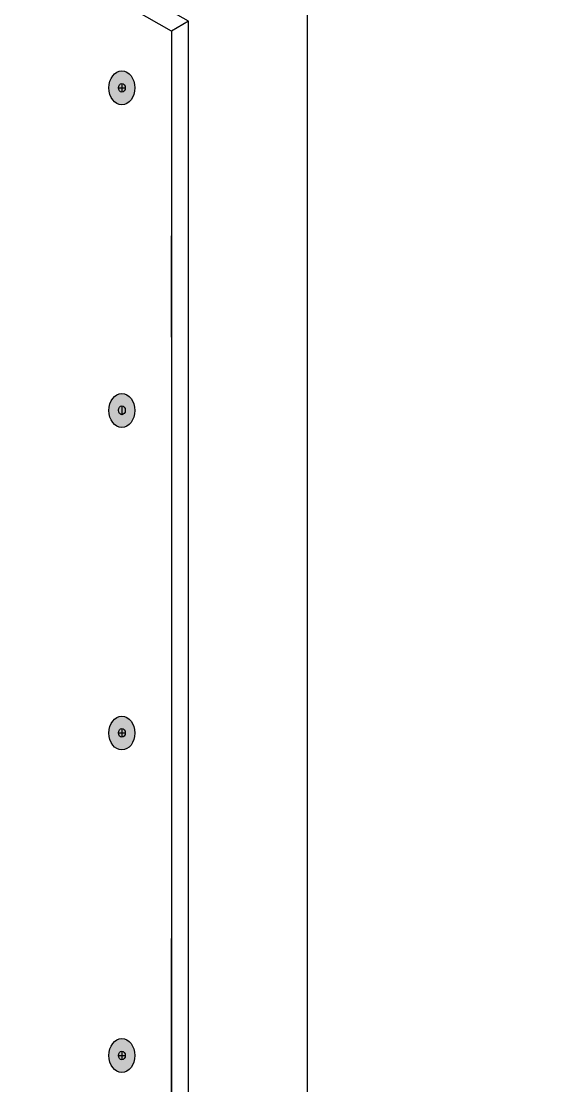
# Model space of a CAD drawing. Extents: x -1279 to 5791, y -3809 to 1769.
# Drawn here: x 5076.4 to 5225.7, y -2161.7 to -1861.2 of the extents above; entities that cross this region are included whole.
import ezdxf

# ---------------------------------------------------------------- set-up
doc = ezdxf.new("R2010")
doc.units = 0
doc.header["$MEASUREMENT"] = 0
doc.layers.add('G-ANNO-TTLB', color=7, linetype='Continuous', lineweight=0)
doc.layers.add('TYVEK', color=7, linetype='Continuous', lineweight=0)

# ---------------------------------------------------------------- blocks, each defined once
blk = doc.blocks.new('Block_111')
at = {"layer": 'TYVEK', "true_color": 0x003b71, "transparency": 33554687}
h = blk.add_hatch(color=156, dxfattribs=at)
h.dxf.hatch_style = 2
edge = h.paths.add_edge_path()
edge.add_ellipse((5104.79, -1880.05), major_axis=(0, 4.78), ratio=0.766948, start_angle=0, end_angle=360)
h = blk.add_hatch(color=156, dxfattribs=at)
h.dxf.hatch_style = 2
edge = h.paths.add_edge_path()
edge.add_ellipse((5104.79, -1971.1), major_axis=(0, 4.78), ratio=0.766948, start_angle=0, end_angle=360)
h = blk.add_hatch(color=156, dxfattribs=at)
h.dxf.hatch_style = 2
edge = h.paths.add_edge_path()
edge.add_ellipse((5104.79, -2062.18), major_axis=(0, 4.78), ratio=0.766948, start_angle=0, end_angle=360)
h = blk.add_hatch(color=156, dxfattribs=at)
h.dxf.hatch_style = 2
edge = h.paths.add_edge_path()
edge.add_ellipse((5104.79, -2153.23), major_axis=(0, 4.78), ratio=0.766948, start_angle=0, end_angle=360)
at = {"layer": 'TYVEK', "color": 18, "lineweight": 25, "true_color": 0x000000}
blk.add_line((5103.82, -1880.02), (5105.76, -1880.02), dxfattribs=at)
at = {"layer": 'TYVEK', "color": 18, "lineweight": 25, "true_color": 0x080808}
for p, q in [((5104.79, -1878.78), (5104.79, -1881.25)), ((5104.79, -1969.83), (5104.79, -1972.3)), ((5104.79, -2060.91), (5104.79, -2063.38)), ((5103.82, -2062.15), (5105.76, -2062.15)), ((5103.82, -2153.2), (5105.76, -2153.2)), ((5104.79, -2151.96), (5104.79, -2154.43))]:
    blk.add_line(p, q, dxfattribs=at)
at = {"layer": 'TYVEK', "color": 8, "lineweight": 25, "true_color": 0x808080}
blk.add_lwpolyline([(5104.28, -1875.68)], dxfattribs=at)
at = {"layer": 'TYVEK', "color": 18, "lineweight": 25, "true_color": 0x000000}
for centre, major_axis, ratio in [((5104.79, -1880.05), (0, 4.78), 0.766948), ((5104.79, -1880.02), (0, 1.23), 0.788846), ((5104.79, -1971.1), (0, 4.78), 0.766948), ((5104.79, -2062.18), (0, 4.78), 0.766948), ((5104.79, -2153.23), (0, 4.78), 0.766948)]:
    blk.add_ellipse(centre, major_axis=major_axis, ratio=ratio, dxfattribs=at)
at = {"layer": 'TYVEK', "color": 18, "lineweight": 25, "true_color": 0x080808}
for centre in [(5104.79, -1971.07), (5104.79, -2062.15), (5104.79, -2153.2)]:
    blk.add_ellipse(centre, major_axis=(0, 1.23), ratio=0.788846, dxfattribs=at)

msp = doc.modelspace()

# ---------------------------------------------------------------- hatches: boundary and pattern name
at = {"layer": 'G-ANNO-TTLB', "true_color": 0xff00ff, "transparency": 33554687}
h = msp.add_hatch(color=6, dxfattribs=at)
edge = h.paths.add_edge_path()
edge.add_spline(control_points=[(5472, -3692.6), (5472, -3692.6), (2542.48, -3692.6), (2542.48, -3692.6), (2542.48, -3692.6), (2542.48, -1235.6), (2542.48, -1235.6), (2542.48, -1235.6), (5472, -1235.6), (5472, -1235.6), (5472, -1235.6), (5472, -3692.6), (5472, -3692.6)], knot_values=[0, 0, 0, 0, 1, 1, 1, 2, 2, 2, 3, 3, 3, 4, 4, 4, 4], degree=3, periodic=0)
edge = h.paths.add_edge_path()
edge.add_spline(control_points=[(2551.48, -1244.6), (2551.48, -1244.6), (2551.48, -3683.6), (2551.48, -3683.6), (2551.48, -3683.6), (5463, -3683.6), (5463, -3683.6), (5463, -3683.6), (5463, -1244.6), (5463, -1244.6), (5463, -1244.6), (2551.48, -1244.6), (2551.48, -1244.6)], knot_values=[0, 0, 0, 0, 1, 1, 1, 2, 2, 2, 3, 3, 3, 4, 4, 4, 4], degree=3, periodic=0)
edge.add_line((2551.48, -1244.6), (2551.48, -1244.6))

# ---------------------------------------------------------------- linework, layer by layer
at = {"layer": 'G-ANNO-TTLB'}
for points in [[(5472, -3692.6), (5472, -3692.6), (2542.48, -3692.6), (2542.48, -3692.6), (2542.48, -3692.6), (2542.48, -1235.6), (2542.48, -1235.6), (2542.48, -1235.6), (5472, -1235.6), (5472, -1235.6), (5472, -1235.6), (5472, -3692.6), (5472, -3692.6)], [(2551.48, -1244.6), (2551.48, -1244.6), (2551.48, -3683.6), (2551.48, -3683.6), (2551.48, -3683.6), (5463, -3683.6), (5463, -3683.6), (5463, -3683.6), (5463, -1244.6), (5463, -1244.6), (5463, -1244.6), (2551.48, -1244.6), (2551.48, -1244.6)]]:
    msp.add_open_spline(points, degree=3, knots=[0, 0, 0, 0, 1, 1, 1, 2, 2, 2, 3, 3, 3, 4, 4, 4, 4], dxfattribs=at)
at = {"layer": 'TYVEK', "color": 2, "lineweight": 25, "true_color": 0xffff00}
for p, q in [((5123.6, -1861.25), (4854.81, -1707.76)), ((5123.6, -1861.25), (5118.79, -1864.03)), ((5123.6, -1955.75), (5123.6, -1861.25)), ((5118.79, -1950.46), (5118.79, -1921.8)), ((5123.6, -2285.61), (5123.6, -1948.76)), ((5118.79, -2288.39), (5118.79, -2120.15))]:
    msp.add_line(p, q, dxfattribs=at)
at = {"layer": 'TYVEK', "color": 18, "lineweight": 25, "true_color": 0x000000}
for p, q in [((5118.79, -1864.03), (4850, -1710.54)), ((5118.79, -1864.03), (5118.79, -1950.46)), ((5118.79, -1950.46), (5118.79, -2288.39))]:
    msp.add_line(p, q, dxfattribs=at)
at = {"layer": 'TYVEK', "color": 33, "lineweight": 25, "true_color": 0xcc9966}
msp.add_line((5157.22, -2266.09), (5157.22, -1841.73), dxfattribs=at)

# ---------------------------------------------------------------- block references
at = {"layer": 'TYVEK'}
msp.add_blockref('Block_111', (0, 0), dxfattribs=at)

doc.saveas('drawing.dxf')
